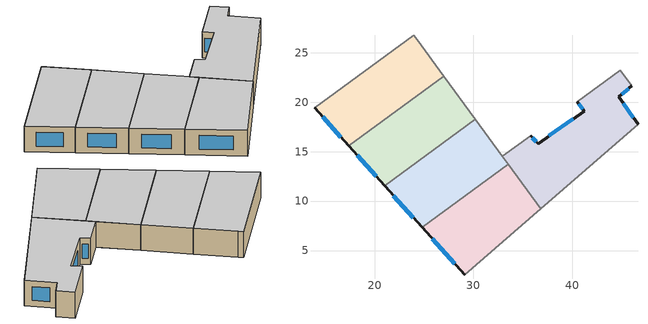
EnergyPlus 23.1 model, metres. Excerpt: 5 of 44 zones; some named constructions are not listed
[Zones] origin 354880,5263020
901a9903efa1be34_F0_dwelling_10
 floor ground (EU_floor_Construction): 46.02,21.64 44.68,20.53 46.63,17.78 36.79,9.24 32.92,14.53 35.76,16.61 36.53,15.82 41.2,19.08 40.47,20.05 44.84,23.25 z0
 wall outside (EU_wall_Construction): 40.47,20.05 41.2,19.08 36.53,15.82 35.76,16.61 / 46.63,17.78 44.68,20.53 46.02,21.64 z0:3
 wall adiabatic (EU_wall_Construction): 36.79,9.24 46.63,17.78 / 46.02,21.64 44.84,23.25 z0:3
 wall to 901a9903efa1be34_F0_dwelling_8 (EU_wall_Construction): 35.76,16.61 32.92,14.53 z0:3
 wall to 901a9903efa1be34_F0_dwelling_9 (EU_wall_Construction): 44.84,23.25 40.47,20.05 z0:3
 wall to 901a9903efa1be34_F0_dwelling_5 (EU_wall_Construction): 33.52,13.71 36.79,9.24 z0:3
 wall to 901a9903efa1be34_F0_dwelling_4 (EU_wall_Construction): 32.92,14.53 33.52,13.71 z0:3
 window (EU_Window_Construction): 36.35,16 35.94,16.42 / 40.11,18.31 37.63,16.58 / 40.64,19.82 41.03,19.31 / 45,20.79 45.7,21.38 / 46.17,18.42 45.14,19.88 z0.7:2.3
 ceiling to 901a9903efa1be34_F1_dwelling_10 (EU_floor_Construction): 46.63,17.78 44.68,20.53 46.02,21.64 44.84,23.25 40.47,20.05 41.2,19.08 36.53,15.82 35.76,16.61 32.92,14.53 36.79,9.24 z3
901a9903efa1be34_F0_dwelling_2
 floor ground (EU_floor_Construction): 23.97,26.76 27.01,22.61 17.39,15.57 13.93,19.42 z0
 wall outside (EU_wall_Construction): 13.93,19.42 17.39,15.57 z0:3
 wall to 901a9903efa1be34_F0_dwelling_1 (EU_wall_Construction): 23.97,26.76 13.93,19.42 z0:3
 wall to 901a9903efa1be34_F0_dwelling_3 (EU_wall_Construction): 17.39,15.57 27.01,22.61 z0:3
 wall to 901a9903efa1be34_F0_dwelling_8 (EU_wall_Construction): 27.01,22.61 24.3,26.3 z0:3
 wall to 901a9903efa1be34_F0_dwelling_7 (EU_wall_Construction): 24.3,26.3 23.97,26.76 z0:3
 window (EU_Window_Construction): 14.74,18.51 16.58,16.48 z0.7:2.3
 ceiling to 901a9903efa1be34_F1_dwelling_2 (EU_floor_Construction): 27.01,22.61 23.97,26.76 13.93,19.42 17.39,15.57 z3
901a9903efa1be34_F0_dwelling_3
 floor ground (EU_floor_Construction): 27.01,22.61 30.18,18.27 21.01,11.55 17.39,15.57 z0
 wall outside (EU_wall_Construction): 17.39,15.57 21.01,11.55 z0:3
 wall to 901a9903efa1be34_F0_dwelling_4 (EU_wall_Construction): 21.01,11.55 30.18,18.27 z0:3
 wall to 901a9903efa1be34_F0_dwelling_8 (EU_wall_Construction): 30.18,18.27 27.01,22.61 z0:3
 window (EU_Window_Construction): 18.24,14.63 20.16,12.5 z0.7:2.3
 ceiling to 901a9903efa1be34_F1_dwelling_3 (EU_floor_Construction): 30.18,18.27 27.01,22.61 17.39,15.57 21.01,11.55 z3
901a9903efa1be34_F0_dwelling_4
 floor ground (EU_floor_Construction): 30.18,18.27 33.52,13.71 24.81,7.33 21.01,11.55 z0
 wall outside (EU_wall_Construction): 21.01,11.55 24.81,7.33 z0:3
 wall to 901a9903efa1be34_F0_dwelling_5 (EU_wall_Construction): 24.81,7.33 33.52,13.71 z0:3
 wall to 901a9903efa1be34_F0_dwelling_8 (EU_wall_Construction): 32.92,14.53 30.18,18.27 z0:3
 window (EU_Window_Construction): 21.9,10.56 23.91,8.32 z0.7:2.3
 ceiling to 901a9903efa1be34_F1_dwelling_4 (EU_floor_Construction): 33.52,13.71 30.18,18.27 21.01,11.55 24.81,7.33 z3
901a9903efa1be34_F0_dwelling_5
 floor ground (EU_floor_Construction): 33.52,13.71 36.79,9.24 29.11,2.56 24.81,7.33 z0
 wall outside (EU_wall_Construction): 24.81,7.33 29.11,2.56 z0:3
 wall adiabatic (EU_wall_Construction): 29.11,2.56 36.79,9.24 z0:3
 window (EU_Window_Construction): 25.82,6.21 28.1,3.68 z0.7:2.3
 ceiling to 901a9903efa1be34_F1_dwelling_5 (EU_floor_Construction): 36.79,9.24 33.52,13.71 24.81,7.33 29.11,2.56 z3
[SCHEDULE:FILE] Column Number=1; Rows to Skip at Top=0; Number of Hours of Data=8760; Column Separator=Comma; Interpolate to Timestep=No; Minutes per Item=60; Adjust Schedule for Daylight Savings=Yes
Name | File
EU_Step8_GainSchedule_901a9903efa1be34_F2_dwelling_1_f000 | ../../schedules/901a9903efa1be34/901a9903efa1be34_F2_dwelling_1_f000_gain.csv
EU_Step8_GainSchedule_901a9903efa1be34_F2_dwelling_2_f000 | ../../schedules/901a9903efa1be34/901a9903efa1be34_F2_dwelling_2_f000_gain.csv
EU_Step8_GainSchedule_901a9903efa1be34_F2_dwelling_3_f000 | ../../schedules/901a9903efa1be34/901a9903efa1be34_F2_dwelling_3_f000_gain.csv
EU_Step8_GainSchedule_901a9903efa1be34_F2_dwelling_4_f000 | ../../schedules/901a9903efa1be34/901a9903efa1be34_F2_dwelling_4_f000_gain.csv
EU_Step8_GainSchedule_901a9903efa1be34_F2_dwelling_5_f000 | ../../schedules/901a9903efa1be34/901a9903efa1be34_F2_dwelling_5_f000_gain.csv
EU_Step8_GainSchedule_901a9903efa1be34_F2_dwelling_6_f000 | ../../schedules/901a9903efa1be34/901a9903efa1be34_F2_dwelling_6_f000_gain.csv
EU_Step8_GainSchedule_901a9903efa1be34_F2_dwelling_7_f000 | ../../schedules/901a9903efa1be34/901a9903efa1be34_F2_dwelling_7_f000_gain.csv
EU_Step8_GainSchedule_901a9903efa1be34_F2_dwelling_8_f000 | ../../schedules/901a9903efa1be34/901a9903efa1be34_F2_dwelling_8_f000_gain.csv
EU_Step8_GainSchedule_901a9903efa1be34_F2_dwelling_9_f000 | ../../schedules/901a9903efa1be34/901a9903efa1be34_F2_dwelling_9_f000_gain.csv
EU_Step8_GainSchedule_901a9903efa1be34_F2_dwelling_10_f000 | ../../schedules/901a9903efa1be34/901a9903efa1be34_F2_dwelling_10_f000_gain.csv
